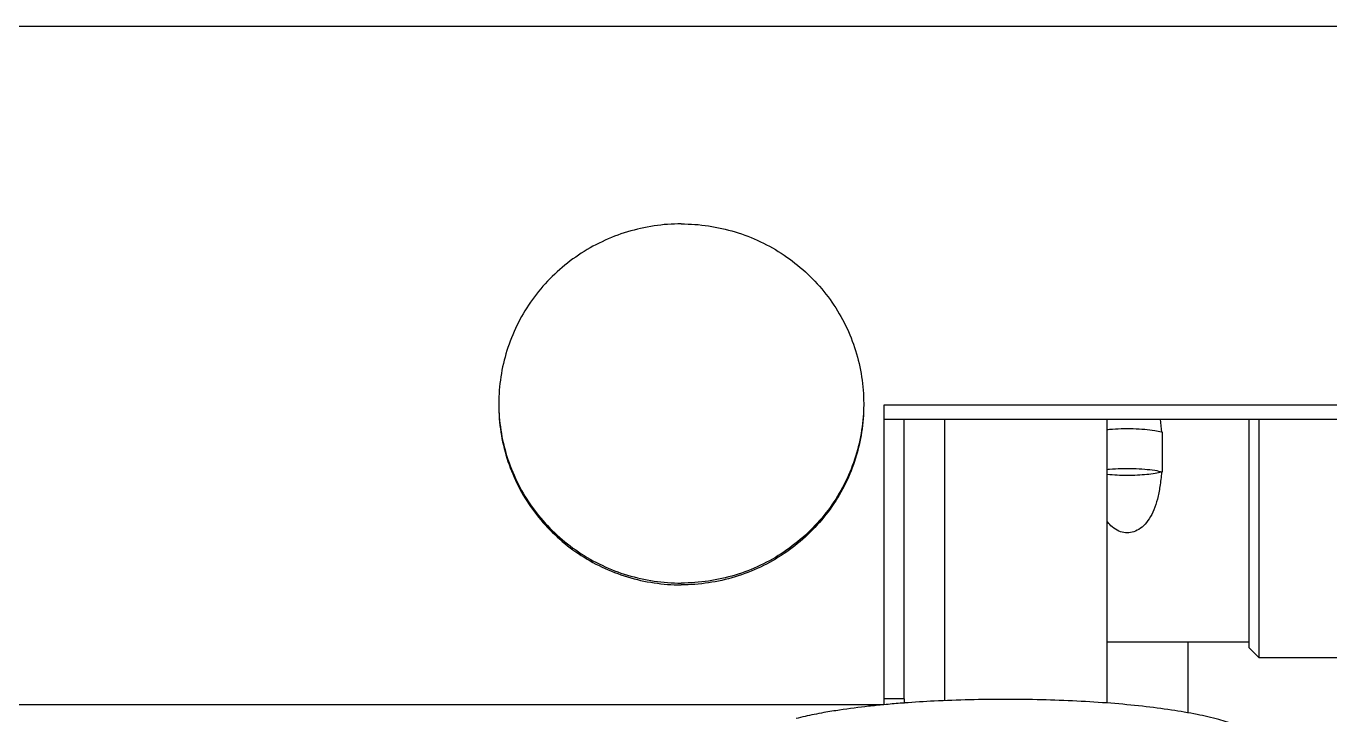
# Model space of a CAD drawing. Header units: millimetres. Extents: x 21899 to 38731, y -5425 to 3612.
# Drawn here: x 25081.8 to 25146.1, y -5365.1 to -5331.1 of the extents above; entities that cross this region are included whole.
import ezdxf

# ---------------------------------------------------------------- set-up
doc = ezdxf.new("R2010")
doc.units = ezdxf.units.MM

msp = doc.modelspace()

# ---------------------------------------------------------------- linework, layer by layer
at = {"color": 9, "linetype": 'Continuous'}
msp.add_line((25057.073, -5331.06), (25182.073, -5331.06), dxfattribs=at)
at = {"color": 7, "linetype": 'Continuous'}
for p, q in [((25182.073, -5349.771), (25124.073, -5349.771)), ((25124.073, -5349.771), (25124.073, -5364.555)), ((25182.073, -5350.466), (25124.073, -5350.466)), ((25127.073, -5364.346), (25127.073, -5350.466)), ((25135.073, -5350.466), (25135.073, -5364.466)), ((25142.073, -5350.466), (25142.073, -5361.717)), ((25142.573, -5350.466), (25142.573, -5362.217)), ((25137.805, -5351.093), (25137.805, -5353.063)), ((25142.073, -5361.467), (25135.073, -5361.467)), ((25139.073, -5364.954), (25139.073, -5361.467)), ((25142.073, -5361.717), (25142.573, -5362.217)), ((25142.573, -5362.217), (25148.573, -5362.217)), ((25125.073, -5364.253), (25125.073, -5364.466)), ((25057.073, -5364.543), (25124.073, -5364.543))]:
    msp.add_line(p, q, dxfattribs=at)
at = {"color": 3, "linetype": 'Continuous'}
for q in [(25125.073, -5350.466), (25124.073, -5364.253)]:
    msp.add_line((25125.073, -5364.253), q, dxfattribs=at)
at = {"color": 7, "linetype": 'Continuous'}
for points, start_tangent, end_tangent in [([(25114.073, -5340.821), (25112.732, -5340.92), (25111.421, -5341.215), (25110.168, -5341.699), (25109.004, -5342.361), (25107.952, -5343.187), (25107.037, -5344.158), (25106.279, -5345.252), (25105.696, -5346.446), (25105.299, -5347.712), (25105.099, -5349.022), (25105.073, -5349.684)], (-1, 0), (0, -1)), ([(25114.073, -5340.821), (25115.415, -5340.92), (25116.726, -5341.215), (25117.978, -5341.699), (25119.143, -5342.361), (25120.195, -5343.187), (25121.11, -5344.158), (25121.868, -5345.252), (25122.451, -5346.446), (25122.848, -5347.712), (25123.048, -5349.022), (25123.073, -5349.684)], (1, 0), (0, -1)), ([(25105.073, -5349.684), (25105.074, -5349.771)], (0, -1), (0.009926, -0.999951)), ([(25105.073, -5349.771), (25105.099, -5350.433), (25105.299, -5351.743), (25105.696, -5353.009), (25106.279, -5354.203), (25107.037, -5355.297), (25107.952, -5356.268), (25109.004, -5357.094), (25110.168, -5357.756), (25111.421, -5358.24), (25112.732, -5358.535), (25114.067, -5358.634)], (0, -1), (1, -0.0007)), ([(25105.074, -5349.771), (25105.099, -5350.346), (25105.299, -5351.656), (25105.696, -5352.922), (25106.279, -5354.116), (25107.037, -5355.21), (25107.952, -5356.181), (25109.004, -5357.007), (25110.168, -5357.67), (25111.421, -5358.154), (25112.732, -5358.448), (25114.073, -5358.547)], (0.009926, -0.999951), (1, 0)), ([(25123.073, -5349.771), (25123.048, -5350.346), (25122.848, -5351.656), (25122.451, -5352.922), (25121.868, -5354.116), (25121.11, -5355.21), (25120.195, -5356.181), (25119.143, -5357.007), (25117.978, -5357.67), (25116.726, -5358.154), (25115.415, -5358.448), (25114.073, -5358.547)], (-0.009926, -0.999951), (-1, 0)), ([(25123.073, -5349.771), (25123.048, -5350.433), (25122.848, -5351.743), (25122.451, -5353.009), (25121.868, -5354.203), (25121.11, -5355.297), (25120.195, -5356.268), (25119.143, -5357.094), (25117.978, -5357.756), (25116.726, -5358.24), (25115.415, -5358.535), (25114.08, -5358.634)], (0, -1), (-1, -0.0007)), ([(25123.073, -5349.684), (25123.073, -5349.771)], (0, -1), (-0.009926, -0.999951)), ([(25137.691, -5350.465), (25137.768, -5351.104)], (0.161479, -0.986876), (0.081794, -0.996649)), ([(25135.073, -5350.966), (25135.206, -5350.954), (25135.775, -5350.924), (25136.372, -5350.924), (25136.941, -5350.954), (25137.434, -5351.013), (25137.772, -5351.084)], (0.994998, 0.099898), (0.962509, -0.27125)), ([(25137.772, -5351.084), (25137.805, -5351.093)], (0.962509, -0.27125), (0.957624, -0.288022)), ([(25137.768, -5353.074), (25137.687, -5353.778), (25137.561, -5354.398), (25137.386, -5354.932), (25137.159, -5355.374), (25136.882, -5355.715), (25136.567, -5355.943), (25136.237, -5356.053), (25135.907, -5356.053), (25135.578, -5355.942), (25135.263, -5355.713), (25135.065, -5355.486)], (-0.078261, -0.996933), (-0.593007, 0.805197)), ([(25135.073, -5352.936), (25135.206, -5352.924), (25135.775, -5352.893), (25136.372, -5352.893), (25136.941, -5352.924), (25137.434, -5352.982), (25137.805, -5353.063)], (0.994998, 0.099898), (0.957624, -0.288022)), ([(25137.768, -5353.074), (25137.449, -5353.141), (25137.042, -5353.193), (25136.574, -5353.226), (25136.073, -5353.237), (25135.573, -5353.226), (25135.104, -5353.193), (25135.073, -5353.19)], (-0.963751, -0.266802), (-0.995018, 0.0997)), ([(25137.805, -5353.063), (25137.787, -5353.069), (25137.768, -5353.074)], (-0.957624, -0.288022), (-0.963751, -0.266802)), ([(25114.067, -5358.634), (25114.073, -5358.634)], (1, -0.0007), (1, 0)), ([(25114.08, -5358.634), (25114.073, -5358.634)], (-1, -0.0007), (-1, 0)), ([(25130.073, -5364.283), (25128.294, -5364.305), (25126.552, -5364.371), (25125.087, -5364.463)], (-1, 0), (-0.997158, -0.075339)), ([(25142.462, -5366.166), (25142.446, -5366.144), (25142.067, -5365.842), (25141.444, -5365.551), (25140.589, -5365.28), (25139.52, -5365.032), (25138.259, -5364.813), (25136.831, -5364.627), (25135.266, -5364.479), (25133.595, -5364.371), (25131.852, -5364.305), (25130.073, -5364.283)], (-0.593069, 0.805152), (-1, 0)), ([(25124.074, -5364.549), (25123.315, -5364.627), (25121.888, -5364.813), (25121.111, -5364.94)], (-0.995517, -0.094579), (-0.984405, -0.175918)), ([(25125.073, -5364.464), (25124.881, -5364.479), (25124.074, -5364.549)], (-0.997139, -0.075583), (-0.995517, -0.094579)), ([(25125.087, -5364.463), (25125.073, -5364.464)], (-0.997158, -0.075339), (-0.997139, -0.075583)), ([(25121.111, -5364.94), (25120.627, -5365.032), (25119.738, -5365.233)], (-0.984405, -0.175918), (-0.968982, -0.247133))]:
    msp.add_spline(points, degree=3, dxfattribs=dict(at, start_tangent=start_tangent, end_tangent=end_tangent))

doc.saveas('drawing.dxf')
